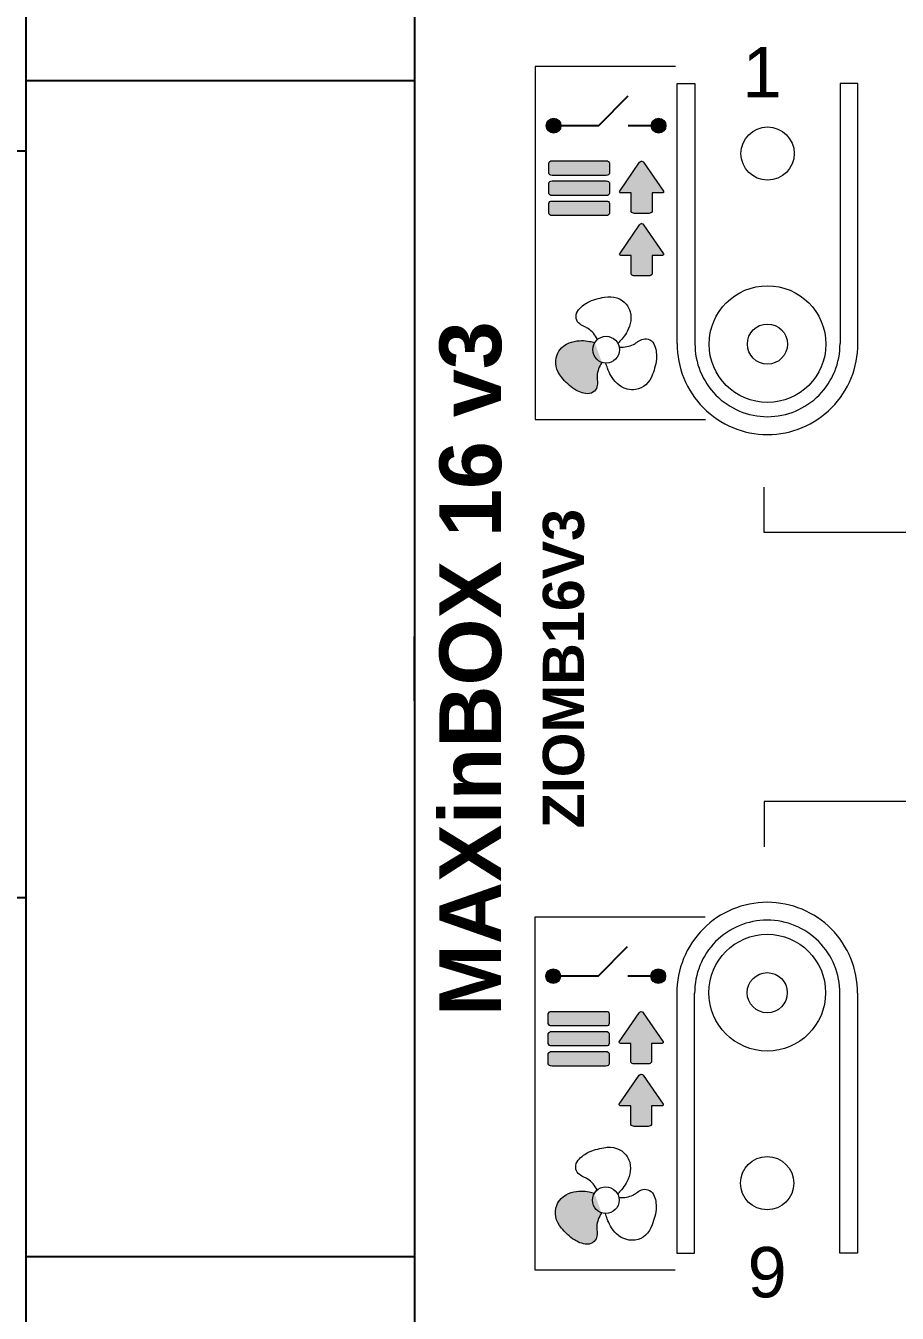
# Model space of a CAD drawing. Header units: millimetres. Extents: x -174 to 283928, y 1291 to 21053.
# Drawn here: x 9321.85 to 9351.51, y 20314.24 to 20358.05 of the extents above; entities that cross this region are included whole.
import ezdxf
from ezdxf.enums import TextEntityAlignment as Align

# ---------------------------------------------------------------- set-up
doc = ezdxf.new("R2010")
doc.units = ezdxf.units.MM
doc.layers.add('Enclosure', color=7, linetype='Continuous')
doc.layers.add('Serigraph', color=7, linetype='Continuous')
doc.styles.add('Arial', font='arial.ttf')
doc.styles.add('Arial Rounded', font='')
doc.styles.get('Arial Rounded').set_extended_font_data('Arial Rounded MT Bold')

# ---------------------------------------------------------------- blocks, each defined once
blk = doc.blocks.new('*U204')
at = {"ltscale": 2}
blk.add_lwpolyline([(0, 20), (0, -20), (840, -20), (840, 20), (0, 20)], dxfattribs=at)
blk.add_lwpolyline([(15.234, 3), (31.234, 3, -0.414214), (33.234, 1), (33.234, -1, -0.414214), (31.234, -3), (15.234, -3, -0.414214), (13.234, -1), (13.234, 1, -0.414214)], format="xyb", close=True, dxfattribs=at)
blk = doc.blocks.new('*U188')
blk.add_wipeout([(0, 30), (2000, 30), (2000, -30), (0, -30)])
at = {"true_color": 0x2776bb}
h = blk.add_hatch(dxfattribs=at)
h.set_pattern_fill('ANSI35', color=152, scale=4, angle=45)
h.set_pattern_definition([(90, (-4986.77, 1406.27), (-25.4, 0), []), (90, (-4974.07, 1418.97), (-25.4, 0), [31.75, -6.35, 0, -6.35])])
h.paths.add_polyline_path([(2000, -30), (2000, 30), (0, 30), (0, -30)])
blk.add_lwpolyline([(0, 30), (2000, 30), (2000, -30), (0, -30), (0, 30)])
blk = doc.blocks.new('ZIOMB16V3_ENCLOSURE')
at = {"layer": 'Enclosure'}
blk.add_line((0.968, 42.396), (0.968, -47.604), dxfattribs=at)
at = {"layer": 'Enclosure', "lineweight": 9}
for points in [[(9.903, 8.46), (9.903, 17.305), (10.507, 17.305), (10.507, 8.46)], [(16.051, 8.46), (16.051, 17.305), (15.447, 17.305), (15.447, 8.46)], [(9.894, -13.651), (9.894, -22.496), (10.498, -22.496), (10.498, -13.651)], [(16.041, -13.651), (16.041, -22.496), (15.437, -22.496), (15.437, -13.651)]]:
    blk.add_lwpolyline(points, dxfattribs=at)
for centre, radius in [((12.98, 14.921), 0.906), ((12.977, 8.438), 1.986), ((12.976, 8.439), 0.683), ((12.968, -13.629), 1.986), ((12.968, -13.63), 0.683), ((12.965, -20.111), 0.906)]:
    blk.add_circle(centre, radius, dxfattribs=at)
for centre, radius, start, end in [((12.977, 8.438), 3.074, 179.5912, 269.9533), ((12.978, 8.439), 2.47, 179.4912, 269.9287), ((12.976, 8.439), 2.47, 270.0713, 0.5088), ((12.977, 8.438), 3.074, 270.0467, 0.4088), ((12.968, -13.629), 3.074, 90.0467, 180.4088), ((12.968, -13.629), 3.074, 359.5912, 89.9533), ((12.968, -13.63), 2.47, 90.0713, 180.5088), ((12.967, -13.63), 2.47, 359.4912, 89.9287)]:
    blk.add_arc(centre, radius, start, end, dxfattribs=at)
blk = doc.blocks.new('ZIOMB16V3_SERIGRAPH')
at = {"layer": 'Serigraph'}
h = blk.add_hatch(color=256, dxfattribs=at)
h.dxf.hatch_style = 1
h.paths.add_polyline_path([(4.98, 18.474, 1), (4.48, 18.474, 1)])
h = blk.add_hatch(color=256, dxfattribs=at)
h.dxf.hatch_style = 1
h.paths.add_polyline_path([(8.554, 18.474, 1), (8.054, 18.474, 1)])
h = blk.add_hatch(color=256, dxfattribs=at)
h.dxf.hatch_style = 1
h.paths.add_polyline_path([(6.636, 17.195, 0.375871), (6.521, 17.276), (4.677, 17.276), (4.677, 17.276, 0.37542), (4.562, 17.195), (4.562, 16.863, 0.37542), (4.677, 16.783), (6.521, 16.783, 0.37542), (6.636, 16.863)])
h = blk.add_hatch(color=256, dxfattribs=at)
h.dxf.hatch_style = 1
h.paths.add_polyline_path([(8.509, 16.188), (8.079, 16.188), (8.079, 15.489), (7.725, 15.489), (7.37, 15.489), (7.37, 16.188), (6.94, 16.188), (7.725, 17.328)])
h = blk.add_hatch(color=256, dxfattribs=at)
h.dxf.hatch_style = 1
h.paths.add_polyline_path([(6.636, 16.512, 0.375871), (6.521, 16.593), (4.677, 16.593), (4.677, 16.593, 0.37542), (4.562, 16.513), (4.562, 16.18, 0.37542), (4.677, 16.1), (6.521, 16.1, 0.37542), (6.636, 16.18)])
h = blk.add_hatch(color=256, dxfattribs=at)
h.dxf.hatch_style = 1
h.paths.add_polyline_path([(6.636, 15.829, 0.375871), (6.521, 15.91), (4.677, 15.91), (4.677, 15.91, 0.37542), (4.562, 15.83), (4.562, 15.497, 0.37542), (4.677, 15.417), (6.521, 15.417, 0.37542), (6.636, 15.497)])
h = blk.add_hatch(color=256, dxfattribs=at)
h.dxf.hatch_style = 1
h.paths.add_polyline_path([(8.509, 14.062), (8.079, 14.062), (8.079, 13.364), (7.725, 13.364), (7.37, 13.364), (7.37, 14.062), (6.94, 14.062), (7.725, 15.202)])
h = blk.add_hatch(color=256, dxfattribs=at)
h.dxf.hatch_style = 1
edge = h.paths.add_edge_path()
edge.add_spline(control_points=[(5.003, 10.91), (4.937, 10.842), (4.881, 10.756), (4.848, 10.672)], knot_values=[7, 7, 7, 7, 8, 8, 8, 8], degree=3, periodic=0)
edge.add_spline(control_points=[(4.848, 10.672), (4.749, 10.423), (4.809, 10.143), (5.011, 9.905)], knot_values=[6, 6, 6, 6, 7, 7, 7, 7], degree=3, periodic=0)
edge.add_spline(control_points=[(5.011, 9.905), (5.13, 9.762), (5.278, 9.603), (5.454, 9.497)], knot_values=[5, 5, 5, 5, 6, 6, 6, 6], degree=3, periodic=0)
edge.add_spline(control_points=[(5.454, 9.497), (5.542, 9.444), (5.718, 9.354), (5.883, 9.354)], knot_values=[4, 4, 4, 4, 5, 5, 5, 5], degree=3, periodic=0)
edge.add_spline(control_points=[(5.883, 9.354), (5.979, 9.354), (6.058, 9.383), (6.119, 9.442)], knot_values=[3, 3, 3, 3, 4, 4, 4, 4], degree=3, periodic=0)
edge.add_spline(control_points=[(6.119, 9.442), (6.24, 9.56), (6.227, 9.704), (6.217, 9.832)], knot_values=[2, 2, 2, 2, 3, 3, 3, 3], degree=3, periodic=0)
edge.add_spline(control_points=[(6.217, 9.832), (6.212, 9.88), (6.209, 9.927), (6.211, 9.969)], knot_values=[1, 1, 1, 1, 2, 2, 2, 2], degree=3, periodic=0)
edge.add_spline(control_points=[(6.211, 9.969), (6.22, 10.116), (6.28, 10.278), (6.374, 10.419)], knot_values=[0, 0, 0, 0, 1, 1, 1, 1], degree=3, periodic=0)
edge.add_arc((6.517, 10.852), 0.455, 148.0041, 251.7168, ccw=False)
edge.add_spline(control_points=[(6.131, 11.093), (6.076, 11.108), (6.016, 11.123), (5.95, 11.136)], knot_values=[10, 10, 10, 10, 10.996755, 10.996755, 10.996755, 10.996755], degree=3, periodic=0)
edge.add_spline(control_points=[(5.95, 11.136), (5.861, 11.153), (5.771, 11.161), (5.684, 11.161)], knot_values=[9, 9, 9, 9, 10, 10, 10, 10], degree=3, periodic=0)
edge.add_spline(control_points=[(5.684, 11.161), (5.484, 11.161), (5.205, 11.118), (5.003, 10.91)], knot_values=[8, 8, 8, 8, 9, 9, 9, 9], degree=3, periodic=0)
h = blk.add_hatch(color=256, dxfattribs=at)
h.dxf.hatch_style = 1
h.paths.add_polyline_path([(4.967, -10.464, 1), (4.467, -10.464, 1)])
h = blk.add_hatch(color=256, dxfattribs=at)
h.dxf.hatch_style = 1
h.paths.add_polyline_path([(8.541, -10.464, 1), (8.041, -10.464, 1)])
h = blk.add_hatch(color=256, dxfattribs=at)
h.dxf.hatch_style = 1
h.paths.add_polyline_path([(4.664, -11.662), (4.664, -11.662, 0.37542), (4.549, -11.742), (4.549, -12.075, 0.37542), (4.664, -12.155), (6.509, -12.155, 0.37542), (6.624, -12.075), (6.624, -11.742, 0.375871), (6.509, -11.662)])
h = blk.add_hatch(color=256, dxfattribs=at)
h.dxf.hatch_style = 1
h.paths.add_polyline_path([(7.78, -11.708, 0.25937), (7.712, -11.669, 0.25937), (7.644, -11.708), (6.966, -12.694, 0.525434), (7.004, -12.75), (7.358, -12.75), (7.358, -13.388, 0.249623), (7.471, -13.448), (7.712, -13.448), (7.953, -13.448, 0.249623), (8.066, -13.388), (8.066, -12.75), (8.42, -12.75, 0.525434), (8.458, -12.694)])
h = blk.add_hatch(color=256, dxfattribs=at)
h.dxf.hatch_style = 1
h.paths.add_polyline_path([(6.509, -12.838, 0.37542), (6.624, -12.758), (6.624, -12.425, 0.375871), (6.509, -12.345), (4.664, -12.345), (4.664, -12.345, 0.37542), (4.549, -12.425), (4.549, -12.758, 0.37542), (4.664, -12.838)])
h = blk.add_hatch(color=256, dxfattribs=at)
h.dxf.hatch_style = 1
h.paths.add_polyline_path([(6.509, -13.521, 0.37542), (6.624, -13.441), (6.624, -13.108, 0.375871), (6.509, -13.028), (4.664, -13.028), (4.664, -13.028, 0.37542), (4.549, -13.108), (4.549, -13.441, 0.37542), (4.664, -13.521)])
h = blk.add_hatch(color=256, dxfattribs=at)
h.dxf.hatch_style = 1
h.paths.add_polyline_path([(7.78, -13.833, 0.25937), (7.712, -13.795, 0.25937), (7.644, -13.833), (6.966, -14.82, 0.525434), (7.004, -14.875), (7.358, -14.875), (7.358, -15.514, 0.249623), (7.471, -15.574), (7.712, -15.574), (7.953, -15.574, 0.249623), (8.066, -15.514), (8.066, -14.875), (8.42, -14.875, 0.525434), (8.458, -14.82)])
h = blk.add_hatch(color=256, dxfattribs=at)
h.dxf.hatch_style = 1
edge = h.paths.add_edge_path()
edge.add_spline(control_points=[(4.99, -18.028), (4.925, -18.096), (4.868, -18.182), (4.835, -18.266)], knot_values=[7, 7, 7, 7, 8, 8, 8, 8], degree=3, periodic=0)
edge.add_spline(control_points=[(4.835, -18.266), (4.737, -18.514), (4.797, -18.795), (4.999, -19.033)], knot_values=[6, 6, 6, 6, 7, 7, 7, 7], degree=3, periodic=0)
edge.add_spline(control_points=[(4.999, -19.033), (5.118, -19.175), (5.265, -19.335), (5.441, -19.44)], knot_values=[5, 5, 5, 5, 6, 6, 6, 6], degree=3, periodic=0)
edge.add_spline(control_points=[(5.441, -19.44), (5.53, -19.494), (5.706, -19.584), (5.871, -19.584)], knot_values=[4, 4, 4, 4, 5, 5, 5, 5], degree=3, periodic=0)
edge.add_spline(control_points=[(5.871, -19.584), (5.967, -19.584), (6.046, -19.555), (6.106, -19.495)], knot_values=[3, 3, 3, 3, 4, 4, 4, 4], degree=3, periodic=0)
edge.add_spline(control_points=[(6.106, -19.495), (6.227, -19.378), (6.215, -19.234), (6.204, -19.106)], knot_values=[2, 2, 2, 2, 3, 3, 3, 3], degree=3, periodic=0)
edge.add_spline(control_points=[(6.204, -19.106), (6.2, -19.058), (6.196, -19.011), (6.199, -18.968)], knot_values=[1, 1, 1, 1, 2, 2, 2, 2], degree=3, periodic=0)
edge.add_spline(control_points=[(6.199, -18.968), (6.208, -18.822), (6.267, -18.66), (6.362, -18.518)], knot_values=[0, 0, 0, 0, 1, 1, 1, 1], degree=3, periodic=0)
edge.add_arc((6.505, -18.086), 0.455, 148.0041, 251.7168, ccw=False)
edge.add_spline(control_points=[(6.119, -17.845), (6.064, -17.829), (6.003, -17.815), (5.938, -17.801)], knot_values=[10, 10, 10, 10, 10.996755, 10.996755, 10.996755, 10.996755], degree=3, periodic=0)
edge.add_spline(control_points=[(5.938, -17.801), (5.848, -17.785), (5.759, -17.777), (5.671, -17.777)], knot_values=[9, 9, 9, 9, 10, 10, 10, 10], degree=3, periodic=0)
edge.add_spline(control_points=[(5.671, -17.777), (5.472, -17.777), (5.193, -17.82), (4.99, -18.028)], knot_values=[8, 8, 8, 8, 9, 9, 9, 9], degree=3, periodic=0)
at = {"layer": 'Serigraph', "lineweight": 5}
for p, q in [((11.893, 4.635), (11.893, 6.177)), ((26.483, 4.635), (11.893, 4.635)), ((26.483, -4.521), (11.893, -4.521)), ((11.893, -4.521), (11.893, -6.063))]:
    blk.add_line(p, q, dxfattribs=at)
for points in [[(8.878, 20.484), (4.104, 20.484), (4.104, 8.482), (9.895, 8.482)], [(6.221, 11.199), (6.221, 11.199)], [(6.973, 10.943), (6.973, 10.943)], [(9.884, -8.454), (4.091, -8.454), (4.091, -20.455), (8.866, -20.455)], [(6.208, -17.738), (6.208, -17.738)], [(6.961, -17.995), (6.961, -17.995)]]:
    blk.add_lwpolyline(points, dxfattribs=at)
at = {"layer": 'Serigraph'}
for points in [[(7.251, 19.475), (6.258, 18.474), (4.98, 18.474)], [(8.054, 18.474), (7.267, 18.474)], [(7.238, -9.462), (6.246, -10.464), (4.967, -10.464)], [(8.041, -10.464), (7.255, -10.464)]]:
    blk.add_lwpolyline(points, dxfattribs=at)
at = {"layer": 'Serigraph', "lineweight": 5}
for points in [[(4.677, 16.783), (4.677, 16.783, -0.37542), (4.562, 16.863), (4.562, 17.195), (4.562, 17.195, -0.37542), (4.677, 17.276), (4.677, 17.276), (6.521, 17.276, -0.37542), (6.636, 17.195), (6.636, 17.195), (6.636, 16.863, -0.37542), (6.521, 16.783), (4.677, 16.783)], [(7.725, 17.268, -0.25937), (7.792, 17.23), (8.471, 16.244, -0.525434), (8.432, 16.188), (8.079, 16.188), (8.079, 15.549, -0.249623), (7.966, 15.489), (7.725, 15.489), (7.483, 15.489, -0.249623), (7.37, 15.549), (7.37, 16.188), (7.017, 16.188, -0.525434), (6.978, 16.244), (7.657, 17.23, -0.25937), (7.725, 17.268)], [(4.677, 16.1), (4.677, 16.1, -0.37542), (4.562, 16.18), (4.562, 16.513), (4.562, 16.513, -0.37542), (4.677, 16.593), (4.677, 16.593), (6.521, 16.593, -0.37542), (6.636, 16.513), (6.636, 16.513), (6.636, 16.18, -0.37542), (6.521, 16.1), (4.677, 16.1)], [(4.677, 15.417), (4.677, 15.417, -0.37542), (4.562, 15.497), (4.562, 15.83), (4.562, 15.83, -0.37542), (4.677, 15.91), (4.677, 15.91), (6.521, 15.91, -0.37542), (6.636, 15.83), (6.636, 15.83), (6.636, 15.497, -0.37542), (6.521, 15.417), (4.677, 15.417)], [(7.725, 15.143, -0.25937), (7.792, 15.104), (8.471, 14.118, -0.525434), (8.432, 14.062), (8.079, 14.062), (8.079, 13.424, -0.249623), (7.966, 13.364), (7.725, 13.364), (7.483, 13.364, -0.249623), (7.37, 13.424), (7.37, 14.062), (7.017, 14.062, -0.525434), (6.978, 14.118), (7.657, 15.104, -0.25937), (7.725, 15.143)], [(4.664, -12.155), (4.664, -12.155, -0.37542), (4.549, -12.075), (4.549, -11.742), (4.549, -11.742, -0.37542), (4.664, -11.662), (4.664, -11.662), (6.509, -11.662, -0.37542), (6.624, -11.742), (6.624, -11.742), (6.624, -12.075, -0.37542), (6.509, -12.155), (4.664, -12.155)], [(7.712, -11.669, -0.25937), (7.78, -11.708), (8.458, -12.694, -0.525434), (8.42, -12.75), (8.066, -12.75), (8.066, -13.388, -0.249623), (7.953, -13.448), (7.712, -13.448), (7.471, -13.448, -0.249623), (7.358, -13.388), (7.358, -12.75), (7.004, -12.75, -0.525434), (6.966, -12.694), (7.644, -11.708, -0.25937), (7.712, -11.669)], [(4.664, -12.838), (4.664, -12.838, -0.37542), (4.549, -12.758), (4.549, -12.425), (4.549, -12.425, -0.37542), (4.664, -12.345), (4.664, -12.345), (6.509, -12.345, -0.37542), (6.624, -12.425), (6.624, -12.425), (6.624, -12.758, -0.37542), (6.509, -12.838), (4.664, -12.838)], [(4.664, -13.521), (4.664, -13.521, -0.37542), (4.549, -13.441), (4.549, -13.108), (4.549, -13.108, -0.37542), (4.664, -13.028), (4.664, -13.028), (6.509, -13.028, -0.37542), (6.624, -13.108), (6.624, -13.108), (6.624, -13.441, -0.37542), (6.509, -13.521), (4.664, -13.521)], [(7.712, -13.795, -0.25937), (7.78, -13.833), (8.458, -14.82, -0.525434), (8.42, -14.875), (8.066, -14.875), (8.066, -15.514, -0.249623), (7.953, -15.574), (7.712, -15.574), (7.471, -15.574, -0.249623), (7.358, -15.514), (7.358, -14.875), (7.004, -14.875, -0.525434), (6.966, -14.82), (7.644, -13.833, -0.25937), (7.712, -13.795)]]:
    blk.add_lwpolyline(points, format="xyb", dxfattribs=at)
for centre, radius in [((4.73, 18.474), 0.25), ((8.304, 18.474), 0.25), ((6.517, 10.852), 0.455), ((4.717, -10.464), 0.25), ((8.291, -10.464), 0.25), ((6.505, -18.086), 0.455)]:
    blk.add_circle(centre, radius, dxfattribs=at)
for points, knots in [([(6.221, 11.198), (6.221, 11.198), (6.221, 11.199), (6.221, 11.199), (6.146, 11.353), (6.035, 11.485), (5.912, 11.566), (5.876, 11.589), (5.834, 11.609), (5.791, 11.629), (5.675, 11.684), (5.542, 11.745), (5.503, 11.909), (5.481, 11.991), (5.496, 12.074), (5.542, 12.157), (5.626, 12.301), (5.791, 12.407), (5.883, 12.458), (6.062, 12.557), (6.274, 12.605), (6.457, 12.638), (6.764, 12.694), (7.037, 12.605), (7.203, 12.396), (7.258, 12.325), (7.305, 12.233), (7.331, 12.142), (7.41, 11.863), (7.308, 11.599), (7.208, 11.427), (7.164, 11.35), (7.112, 11.278), (7.053, 11.209), (7.008, 11.158), (6.967, 11.113), (6.925, 11.073), (6.924, 11.072), (6.923, 11.071), (6.922, 11.07), (6.921, 11.069), (6.92, 11.068), (6.918, 11.067)], [-0.003391, -0.003391, -0.003391, -0.003391, 0, 0, 0, 1, 1, 1, 2, 2, 2, 3, 3, 3, 4, 4, 4, 5, 5, 5, 6, 6, 6, 7, 7, 7, 8, 8, 8, 9, 9, 9, 10, 10, 10, 11, 11, 11, 11.025687, 11.025687, 11.025687, 11.052417, 11.052417, 11.052417, 11.052417]), ([(6.374, 10.419), (6.374, 10.419), (6.374, 10.419), (6.374, 10.419), (6.28, 10.278), (6.22, 10.116), (6.211, 9.969), (6.209, 9.927), (6.212, 9.88), (6.217, 9.832), (6.227, 9.704), (6.24, 9.56), (6.119, 9.442), (6.058, 9.383), (5.979, 9.354), (5.883, 9.354), (5.718, 9.354), (5.542, 9.444), (5.454, 9.497), (5.278, 9.603), (5.13, 9.762), (5.011, 9.905), (4.809, 10.143), (4.749, 10.423), (4.848, 10.672), (4.881, 10.756), (4.937, 10.842), (5.003, 10.91), (5.205, 11.118), (5.484, 11.161), (5.684, 11.161), (5.771, 11.161), (5.861, 11.153), (5.95, 11.136), (6.016, 11.123), (6.076, 11.108), (6.131, 11.093)], [-0.000042, -0.000042, -0.000042, -0.000042, 0, 0, 0, 1, 1, 1, 2, 2, 2, 3, 3, 3, 4, 4, 4, 5, 5, 5, 6, 6, 6, 7, 7, 7, 8, 8, 8, 9, 9, 9, 10, 10, 10, 10.996755, 10.996755, 10.996755, 10.996755]), ([(6.963, 10.944), (6.966, 10.944), (6.97, 10.943), (6.973, 10.943), (7.143, 10.931), (7.314, 10.961), (7.444, 11.026), (7.483, 11.046), (7.521, 11.072), (7.561, 11.101), (7.666, 11.173), (7.785, 11.256), (7.947, 11.209), (8.029, 11.187), (8.093, 11.133), (8.141, 11.05), (8.224, 10.907), (8.233, 10.711), (8.232, 10.606), (8.228, 10.401), (8.163, 10.194), (8.101, 10.018), (7.995, 9.725), (7.782, 9.532), (7.519, 9.494), (7.429, 9.48), (7.325, 9.487), (7.234, 9.51), (6.954, 9.581), (6.776, 9.801), (6.676, 9.973), (6.633, 10.05), (6.596, 10.132), (6.565, 10.218), (6.543, 10.281), (6.525, 10.34), (6.512, 10.396)], [-0.019894, -0.019894, -0.019894, -0.019894, 0, 0, 0, 1, 1, 1, 2, 2, 2, 3, 3, 3, 4, 4, 4, 5, 5, 5, 6, 6, 6, 7, 7, 7, 8, 8, 8, 9, 9, 9, 10, 10, 10, 11, 11, 11, 11]), ([(6.209, -17.74), (6.209, -17.739), (6.208, -17.739), (6.208, -17.738), (6.133, -17.585), (6.022, -17.452), (5.9, -17.372), (5.864, -17.348), (5.821, -17.328), (5.778, -17.308), (5.662, -17.253), (5.53, -17.192), (5.491, -17.029), (5.469, -16.947), (5.483, -16.863), (5.53, -16.781), (5.614, -16.636), (5.779, -16.53), (5.87, -16.48), (6.05, -16.38), (6.262, -16.332), (6.444, -16.3), (6.752, -16.244), (7.024, -16.332), (7.19, -16.542), (7.246, -16.613), (7.292, -16.705), (7.319, -16.796), (7.397, -17.075), (7.296, -17.338), (7.196, -17.511), (7.152, -17.587), (7.1, -17.66), (7.041, -17.729), (6.996, -17.78), (6.954, -17.824), (6.913, -17.864), (6.911, -17.865), (6.91, -17.867), (6.909, -17.868), (6.908, -17.869), (6.907, -17.87), (6.906, -17.871)], [-0.003391, -0.003391, -0.003391, -0.003391, 0, 0, 0, 1, 1, 1, 2, 2, 2, 3, 3, 3, 4, 4, 4, 5, 5, 5, 6, 6, 6, 7, 7, 7, 8, 8, 8, 9, 9, 9, 10, 10, 10, 11, 11, 11, 11.025687, 11.025687, 11.025687, 11.052417, 11.052417, 11.052417, 11.052417]), ([(6.362, -18.518), (6.362, -18.518), (6.362, -18.518), (6.362, -18.518), (6.267, -18.66), (6.208, -18.822), (6.199, -18.968), (6.196, -19.011), (6.2, -19.058), (6.204, -19.106), (6.215, -19.234), (6.227, -19.378), (6.106, -19.495), (6.046, -19.555), (5.967, -19.584), (5.871, -19.584), (5.706, -19.584), (5.53, -19.494), (5.441, -19.44), (5.265, -19.335), (5.118, -19.175), (4.999, -19.033), (4.797, -18.795), (4.737, -18.514), (4.835, -18.266), (4.868, -18.182), (4.925, -18.096), (4.99, -18.028), (5.193, -17.82), (5.472, -17.777), (5.671, -17.777), (5.759, -17.777), (5.848, -17.785), (5.938, -17.801), (6.003, -17.815), (6.064, -17.829), (6.119, -17.845)], [-0.000042, -0.000042, -0.000042, -0.000042, 0, 0, 0, 1, 1, 1, 2, 2, 2, 3, 3, 3, 4, 4, 4, 5, 5, 5, 6, 6, 6, 7, 7, 7, 8, 8, 8, 9, 9, 9, 10, 10, 10, 10.996755, 10.996755, 10.996755, 10.996755]), ([(6.951, -17.994), (6.954, -17.994), (6.957, -17.994), (6.961, -17.995), (7.131, -18.007), (7.301, -17.977), (7.432, -17.912), (7.471, -17.891), (7.509, -17.865), (7.548, -17.837), (7.654, -17.765), (7.773, -17.681), (7.935, -17.729), (8.016, -17.75), (8.081, -17.805), (8.129, -17.888), (8.211, -18.031), (8.221, -18.227), (8.219, -18.331), (8.216, -18.536), (8.151, -18.744), (8.088, -18.919), (7.982, -19.213), (7.77, -19.405), (7.506, -19.444), (7.416, -19.458), (7.313, -19.45), (7.222, -19.428), (6.941, -19.357), (6.764, -19.137), (6.664, -18.965), (6.621, -18.888), (6.583, -18.806), (6.553, -18.72), (6.53, -18.656), (6.513, -18.598), (6.499, -18.541)], [-0.019894, -0.019894, -0.019894, -0.019894, 0, 0, 0, 1, 1, 1, 2, 2, 2, 3, 3, 3, 4, 4, 4, 5, 5, 5, 6, 6, 6, 7, 7, 7, 8, 8, 8, 9, 9, 9, 10, 10, 10, 11, 11, 11, 11])]:
    blk.add_open_spline(points, degree=3, knots=knots, dxfattribs=at)
at = {"layer": 'Serigraph', "attachment_point": 5, "style": 'Arial'}
for s, insert, char_height in [('\\pxqc;{\\fArial|b0|i0|c0|p34;1}', (11.823, 20.294), 1.71456), ('9', (11.997, -20.547), 1.715)]:
    blk.add_mtext(s, dxfattribs=dict(at, insert=insert, char_height=char_height))
at = {"layer": 'Serigraph', "attachment_point": 5, "rotation": 90, "style": 'Arial Rounded'}
for s, insert, char_height in [('\\pxqc;MAXinBOX 16 v3', (1.912, 0), 2.1), ('\\pxqc;ZIOMB16V3', (5.074, 0), 1.4)]:
    blk.add_mtext_dynamic_manual_height_columns(s, width=28.97902, gutter_width=12.5, heights=[0], dxfattribs=dict(at, insert=insert, char_height=char_height))
blk = doc.blocks.new('ZIOMB16V3_ATT_DEF')
blk.add_wipeout([(0, 45), (140, 45), (140, -45), (0, -45)])
at = {"layer": 'Enclosure'}
blk.add_blockref('ZIOMB16V3_ENCLOSURE', (-0.968, 2.604), dxfattribs=at)
at = {"layer": 'Serigraph'}
blk.add_blockref('ZIOMB16V3_SERIGRAPH', (0, 0), dxfattribs=at)
at = {"color": 3, "style": 'Arial', "flags": 2}
blk.add_attdef('REFERENCE', text='', height=2.5, dxfattribs=at).set_placement((34.247, 28.944), align=Align.CENTER)
at = {"color": 3, "style": 'Arial'}
blk.add_attdef('PHYSICAL_ADD.', text='', height=2.5, dxfattribs=at).set_placement((108.245, 28.959), align=Align.CENTER)

msp = doc.modelspace()

# ---------------------------------------------------------------- block references
at = {"color": 1}
msp.add_blockref('*U204', (9321.853, 20336.172), dxfattribs=at)

# ---------------------------------------------------------------- next in the draw order: block references
at = {"rotation": 270}
msp.add_blockref('*U188', (9291.853, 20819.172), dxfattribs=at)
msp.add_blockref('ZIOMB16V3_ATT_DEF', (9335.087, 20336.172))

doc.saveas('drawing.dxf')
